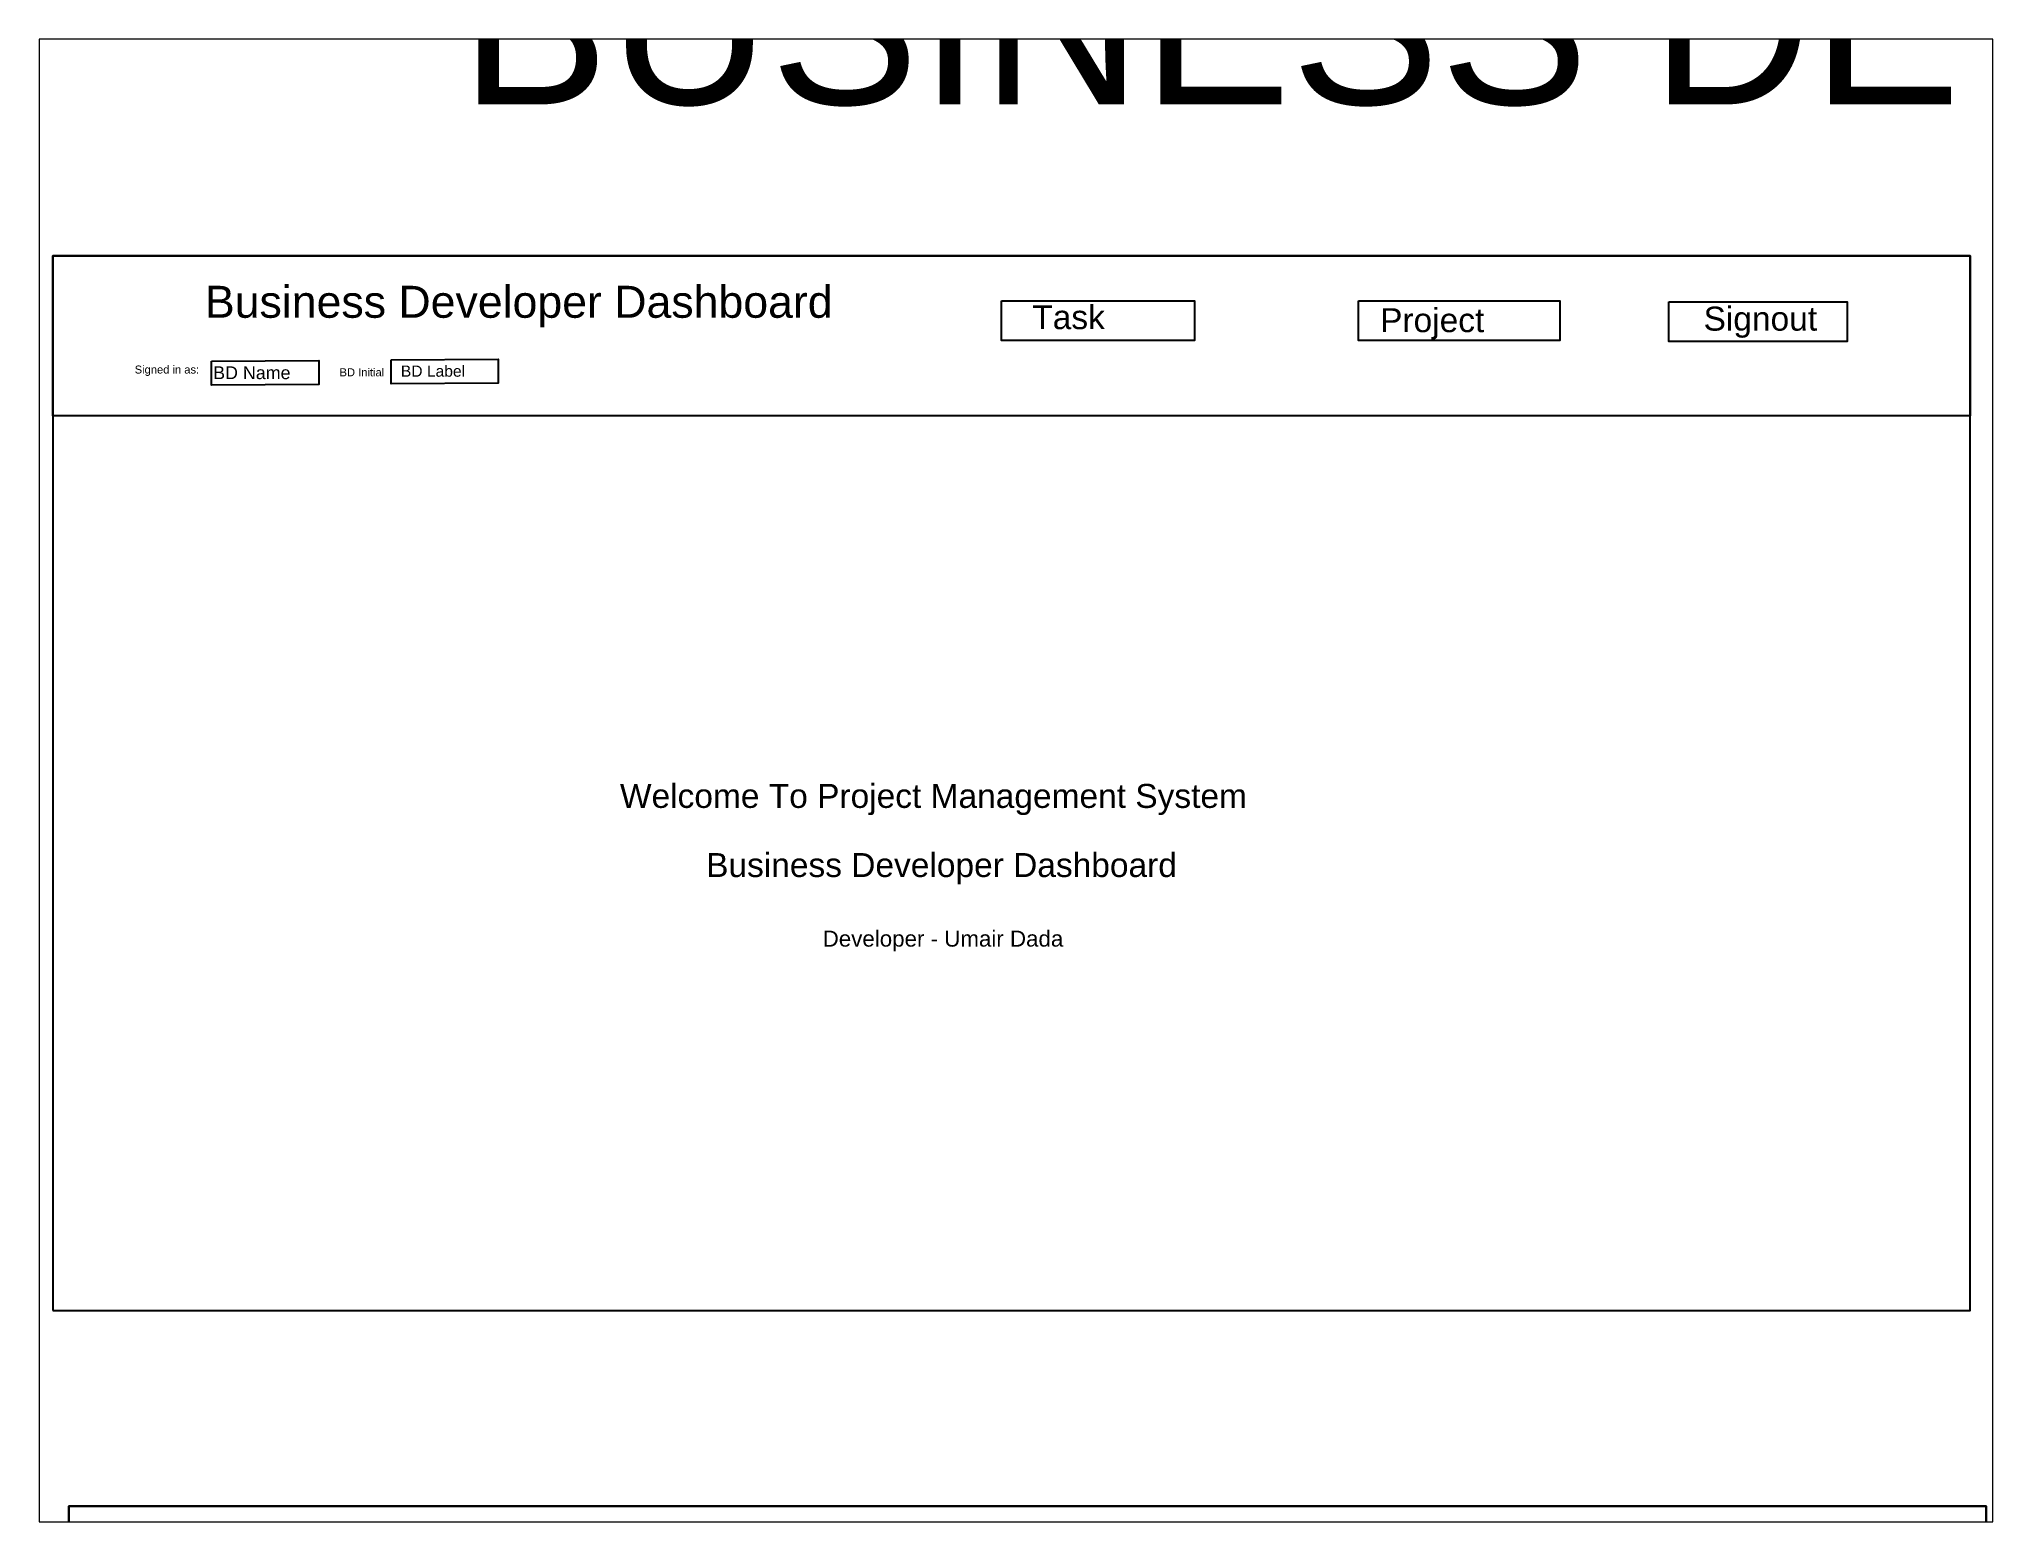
# Paper-space layout 'BusinessDevDashboard.fxml' of a CAD drawing. Header units: millimetres. Extents: x 26 to 231, y 20 to 176.
# The model-space entities are those that its viewports show. They can reach past a viewport. Long polylines and large blocks are cut down to what shows.
import ezdxf

# ---------------------------------------------------------------- set-up
doc = ezdxf.new("R2010")
doc.units = ezdxf.units.MM
doc.styles.add('Arial_3', font='', dxfattribs={"height": 3})
doc.styles.get('Arial_3').set_extended_font_data('Arial')

msp = doc.modelspace()

# ---------------------------------------------------------------- linework, layer by layer
for points in [[(5040.853, 1073.463), (6240.853, 1073.463), (6240.853, 1733.463), (5040.853, 1733.463)], [(5040.853, 1733.463), (6240.853, 1733.463), (6240.853, 1633.463), (5040.853, 1633.463)], [(5634.593, 1705.355), (5755.332, 1705.355), (5755.332, 1680.55), (5634.593, 1680.55)], [(5858.016, 1705.355), (5984.07, 1705.282), (5984.07, 1680.477), (5858.016, 1680.55)], [(6052.296, 1704.816), (6163.99, 1704.816), (6163.99, 1680.011), (6052.296, 1680.011)], [(5140.226, 1667.605), (5207.271, 1667.96), (5207.271, 1653.023), (5140.226, 1652.669)], [(5252.612, 1668.416), (5319.657, 1668.771), (5319.657, 1653.834), (5252.612, 1653.48)], [(5050.847, 291.123), (6250.847, 291.123), (6250.847, 951.123), (5050.847, 951.123)], [(5050.847, 951.123), (6250.847, 951.123), (6250.847, 851.123), (5050.847, 851.123)]]:
    msp.add_lwpolyline(points, close=True)

# ---------------------------------------------------------------- texts
at = {"color": 1, "attachment_point": 1, "style": 'Arial_3'}
for s, width, insert, char_height in [('{\\fArial Unicode MS|b0|i0|c0|p2;BUSINESS DEVELOPER DASHBOARD}', 2584.89852, (5295.709, 1928.275), 100), ('{\\fArial Unicode MS|b0|i0|c0|p2;Business Developer Dashboard}', 329.75053, (5449.725, 1359.811), 15)]:
    msp.add_mtext_dynamic_manual_height_columns(s, width=width, gutter_width=15, heights=[0], dxfattribs=dict(at, insert=insert, char_height=char_height))
at = {"attachment_point": 1, "style": 'Arial_3'}
for s, width, insert, char_height in [('{\\fArial Unicode MS|b0|i0|c0|p2;Business Developer Dashboard}', 450.0751, (5136.035, 1714.758), 20), ('{\\fArial Unicode MS|b0|i0|c0|p2;Task}', 52.08861, (5653.882, 1702.631), 15), ('{\\fArial Unicode MS|b0|i0|c0|p2;Project}', 52.08861, (5871.579, 1700.76), 15), ('{\\fArial Unicode MS|b0|i0|c0|p2;Signout}', 52.08861, (6074.02, 1701.705), 15), ('Signed in as:', 63.99247, (5092.054, 1664.858), 5), ('{\\fArial Unicode MS|b0|i0|c0|p2;BD Name}', 74.83637, (5141.177, 1664.364), 8), ('{\\fArial Unicode MS|b0|i0|c0|p2;BD Initial}', 63.99247, (5220.288, 1663.142), 5), ('{\\fArial Unicode MS|b0|i0|c0|p2;BD Label}', 52.08861, (5258.659, 1664.873), 7), ('Welcome To Project Management System', 510.73083, (5395.792, 1403.052), 15), ('Developer - Umair Dada', 227.85361, (5522.683, 1311.252), 10)]:
    msp.add_mtext_dynamic_manual_height_columns(s, width=width, gutter_width=15, heights=[0], dxfattribs=dict(at, insert=insert, char_height=char_height))

psp = doc.layouts.new('BusinessDevDashboard.fxml')

# ---------------------------------------------------------------- viewports
at = {"layer": '0'}
psp.add_viewport(center=(128.5, 97.5), size=(205.6, 156), view_center_point=(5643.677, 1405.204), view_height=927.87651, dxfattribs=at)

doc.saveas('drawing.dxf')
